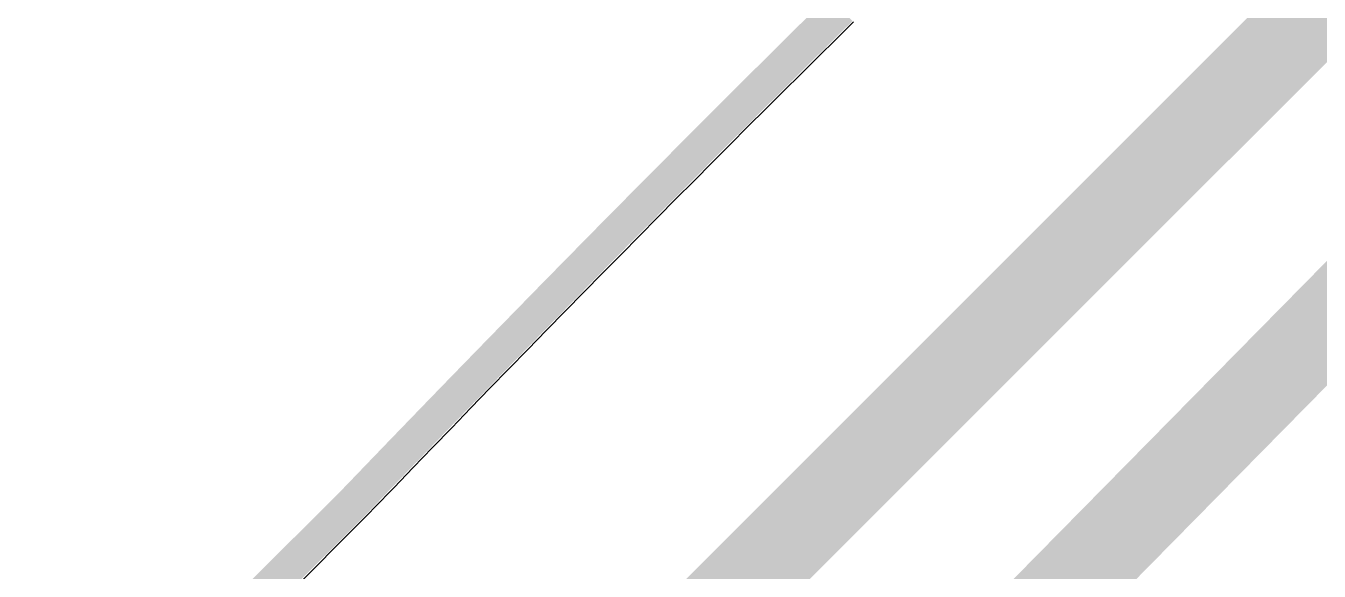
# Model space of a CAD drawing. Header units: inches. Extents: x -176 to 148, y -32 to 86.
# Drawn here: x -6.291 to -2.538, y -10.508 to -8.925 of the extents above; entities that cross this region are included whole.
import ezdxf

# ---------------------------------------------------------------- set-up
doc = ezdxf.new("R2010")
doc.units = ezdxf.units.IN
for name, color, linetype in [('Board Shape', 56, 'Continuous'), ('Bottom Layer', 5, 'Continuous'), ('Top 3D Body', 216, 'Continuous'), ('Top Layer', 1, 'Continuous')]:
    doc.layers.add(name, color=color, linetype=linetype)

# ---------------------------------------------------------------- blocks, each defined once
blk = doc.blocks.new('CHERRY_CPG151101S11_361')
at = {"layer": 'Top 3D Body'}
blk.add_lwpolyline([(10.16, -5.715, 0.254, 0.254, 0), (-8.89, -5.715, 0.254, 0.254, 0)], format="xyseb", dxfattribs=at)

msp = doc.modelspace()

# ---------------------------------------------------------------- linework, layer by layer
at = {"layer": 'Board Shape'}
for points in [[(-3.978, -8.9245, 0.1, 0.1, 0), (-3.9275, -8.8747, 0.1, 0.1, 0)], [(-3.978, -8.9245, 0.1, 0.1, 0), (-3.9275, -8.8747, 0.1, 0.1, 0)], [(-3.978, -8.9245, 0.1, 0.1, 0), (-3.9275, -8.8747, 0.1, 0.1, 0)], [(-3.978, -8.9245, 0.1, 0.1, 0), (-3.9275, -8.8747, 0.1, 0.1, 0)], [(-3.978, -8.9245, 0.1, 0.1, 0), (-3.9275, -8.8747, 0.1, 0.1, 0)], [(-4.0287, -8.9747, 0.1, 0.1, 0), (-3.978, -8.9245, 0.1, 0.1, 0)], [(-4.0287, -8.9747, 0.1, 0.1, 0), (-3.978, -8.9245, 0.1, 0.1, 0)], [(-4.0287, -8.9747, 0.1, 0.1, 0), (-3.978, -8.9245, 0.1, 0.1, 0)], [(-4.0287, -8.9747, 0.1, 0.1, 0), (-3.978, -8.9245, 0.1, 0.1, 0)], [(-4.0287, -8.9747, 0.1, 0.1, 0), (-3.978, -8.9245, 0.1, 0.1, 0)], [(-4.0797, -9.0252, 0.1, 0.1, 0), (-4.0287, -8.9747, 0.1, 0.1, 0)], [(-4.0797, -9.0252, 0.1, 0.1, 0), (-4.0287, -8.9747, 0.1, 0.1, 0)], [(-4.0797, -9.0252, 0.1, 0.1, 0), (-4.0287, -8.9747, 0.1, 0.1, 0)], [(-4.0797, -9.0252, 0.1, 0.1, 0), (-4.0287, -8.9747, 0.1, 0.1, 0)], [(-4.0797, -9.0252, 0.1, 0.1, 0), (-4.0287, -8.9747, 0.1, 0.1, 0)], [(-4.1309, -9.0762, 0.1, 0.1, 0), (-4.0797, -9.0252, 0.1, 0.1, 0)], [(-4.1309, -9.0762, 0.1, 0.1, 0), (-4.0797, -9.0252, 0.1, 0.1, 0)], [(-4.1309, -9.0762, 0.1, 0.1, 0), (-4.0797, -9.0252, 0.1, 0.1, 0)], [(-4.1309, -9.0762, 0.1, 0.1, 0), (-4.0797, -9.0252, 0.1, 0.1, 0)], [(-4.1309, -9.0762, 0.1, 0.1, 0), (-4.0797, -9.0252, 0.1, 0.1, 0)], [(-4.1824, -9.1274, 0.1, 0.1, 0), (-4.1309, -9.0762, 0.1, 0.1, 0)], [(-4.1824, -9.1274, 0.1, 0.1, 0), (-4.1309, -9.0762, 0.1, 0.1, 0)], [(-4.1824, -9.1274, 0.1, 0.1, 0), (-4.1309, -9.0762, 0.1, 0.1, 0)], [(-4.1824, -9.1274, 0.1, 0.1, 0), (-4.1309, -9.0762, 0.1, 0.1, 0)], [(-4.1824, -9.1274, 0.1, 0.1, 0), (-4.1309, -9.0762, 0.1, 0.1, 0)], [(-4.2341, -9.179, 0.1, 0.1, 0), (-4.1824, -9.1274, 0.1, 0.1, 0)], [(-4.2341, -9.179, 0.1, 0.1, 0), (-4.1824, -9.1274, 0.1, 0.1, 0)], [(-4.2341, -9.179, 0.1, 0.1, 0), (-4.1824, -9.1274, 0.1, 0.1, 0)], [(-4.2341, -9.179, 0.1, 0.1, 0), (-4.1824, -9.1274, 0.1, 0.1, 0)], [(-4.2341, -9.179, 0.1, 0.1, 0), (-4.1824, -9.1274, 0.1, 0.1, 0)], [(-4.286, -9.231, 0.1, 0.1, 0), (-4.2341, -9.179, 0.1, 0.1, 0)], [(-4.286, -9.231, 0.1, 0.1, 0), (-4.2341, -9.179, 0.1, 0.1, 0)], [(-4.286, -9.231, 0.1, 0.1, 0), (-4.2341, -9.179, 0.1, 0.1, 0)], [(-4.286, -9.231, 0.1, 0.1, 0), (-4.2341, -9.179, 0.1, 0.1, 0)], [(-4.286, -9.231, 0.1, 0.1, 0), (-4.2341, -9.179, 0.1, 0.1, 0)], [(-4.3382, -9.2833, 0.1, 0.1, 0), (-4.286, -9.231, 0.1, 0.1, 0)], [(-4.3382, -9.2833, 0.1, 0.1, 0), (-4.286, -9.231, 0.1, 0.1, 0)], [(-4.3382, -9.2833, 0.1, 0.1, 0), (-4.286, -9.231, 0.1, 0.1, 0)], [(-4.3382, -9.2833, 0.1, 0.1, 0), (-4.286, -9.231, 0.1, 0.1, 0)], [(-4.3382, -9.2833, 0.1, 0.1, 0), (-4.286, -9.231, 0.1, 0.1, 0)], [(-4.3906, -9.336, 0.1, 0.1, 0), (-4.3382, -9.2833, 0.1, 0.1, 0)], [(-4.3906, -9.336, 0.1, 0.1, 0), (-4.3382, -9.2833, 0.1, 0.1, 0)], [(-4.3906, -9.336, 0.1, 0.1, 0), (-4.3382, -9.2833, 0.1, 0.1, 0)], [(-4.3906, -9.336, 0.1, 0.1, 0), (-4.3382, -9.2833, 0.1, 0.1, 0)], [(-4.3906, -9.336, 0.1, 0.1, 0), (-4.3382, -9.2833, 0.1, 0.1, 0)], [(-4.4433, -9.389, 0.1, 0.1, 0), (-4.3906, -9.336, 0.1, 0.1, 0)], [(-4.4433, -9.389, 0.1, 0.1, 0), (-4.3906, -9.336, 0.1, 0.1, 0)], [(-4.4433, -9.389, 0.1, 0.1, 0), (-4.3906, -9.336, 0.1, 0.1, 0)], [(-4.4433, -9.389, 0.1, 0.1, 0), (-4.3906, -9.336, 0.1, 0.1, 0)], [(-4.4433, -9.389, 0.1, 0.1, 0), (-4.3906, -9.336, 0.1, 0.1, 0)], [(-4.4962, -9.4424, 0.1, 0.1, 0), (-4.4433, -9.389, 0.1, 0.1, 0)], [(-4.4962, -9.4424, 0.1, 0.1, 0), (-4.4433, -9.389, 0.1, 0.1, 0)], [(-4.4962, -9.4424, 0.1, 0.1, 0), (-4.4433, -9.389, 0.1, 0.1, 0)], [(-4.4962, -9.4424, 0.1, 0.1, 0), (-4.4433, -9.389, 0.1, 0.1, 0)], [(-4.4962, -9.4424, 0.1, 0.1, 0), (-4.4433, -9.389, 0.1, 0.1, 0)], [(-4.5494, -9.4961, 0.1, 0.1, 0), (-4.4962, -9.4424, 0.1, 0.1, 0)], [(-4.5494, -9.4961, 0.1, 0.1, 0), (-4.4962, -9.4424, 0.1, 0.1, 0)], [(-4.5494, -9.4961, 0.1, 0.1, 0), (-4.4962, -9.4424, 0.1, 0.1, 0)], [(-4.5494, -9.4961, 0.1, 0.1, 0), (-4.4962, -9.4424, 0.1, 0.1, 0)], [(-4.5494, -9.4961, 0.1, 0.1, 0), (-4.4962, -9.4424, 0.1, 0.1, 0)], [(-4.6028, -9.5502, 0.1, 0.1, 0), (-4.5494, -9.4961, 0.1, 0.1, 0)], [(-4.6028, -9.5502, 0.1, 0.1, 0), (-4.5494, -9.4961, 0.1, 0.1, 0)], [(-4.6028, -9.5502, 0.1, 0.1, 0), (-4.5494, -9.4961, 0.1, 0.1, 0)], [(-4.6028, -9.5502, 0.1, 0.1, 0), (-4.5494, -9.4961, 0.1, 0.1, 0)], [(-4.6028, -9.5502, 0.1, 0.1, 0), (-4.5494, -9.4961, 0.1, 0.1, 0)], [(-4.6564, -9.6047, 0.1, 0.1, 0), (-4.6028, -9.5502, 0.1, 0.1, 0)], [(-4.6564, -9.6047, 0.1, 0.1, 0), (-4.6028, -9.5502, 0.1, 0.1, 0)], [(-4.6564, -9.6047, 0.1, 0.1, 0), (-4.6028, -9.5502, 0.1, 0.1, 0)], [(-4.6564, -9.6047, 0.1, 0.1, 0), (-4.6028, -9.5502, 0.1, 0.1, 0)], [(-4.6564, -9.6047, 0.1, 0.1, 0), (-4.6028, -9.5502, 0.1, 0.1, 0)], [(-4.7103, -9.6595, 0.1, 0.1, 0), (-4.6564, -9.6047, 0.1, 0.1, 0)], [(-4.7103, -9.6595, 0.1, 0.1, 0), (-4.6564, -9.6047, 0.1, 0.1, 0)], [(-4.7103, -9.6595, 0.1, 0.1, 0), (-4.6564, -9.6047, 0.1, 0.1, 0)], [(-4.7103, -9.6595, 0.1, 0.1, 0), (-4.6564, -9.6047, 0.1, 0.1, 0)], [(-4.7103, -9.6595, 0.1, 0.1, 0), (-4.6564, -9.6047, 0.1, 0.1, 0)], [(-4.7645, -9.7147, 0.1, 0.1, 0), (-4.7103, -9.6595, 0.1, 0.1, 0)], [(-4.7645, -9.7147, 0.1, 0.1, 0), (-4.7103, -9.6595, 0.1, 0.1, 0)], [(-4.7645, -9.7147, 0.1, 0.1, 0), (-4.7103, -9.6595, 0.1, 0.1, 0)], [(-4.7645, -9.7147, 0.1, 0.1, 0), (-4.7103, -9.6595, 0.1, 0.1, 0)], [(-4.7645, -9.7147, 0.1, 0.1, 0), (-4.7103, -9.6595, 0.1, 0.1, 0)], [(-4.8188, -9.7703, 0.1, 0.1, 0), (-4.7645, -9.7147, 0.1, 0.1, 0)], [(-4.8188, -9.7703, 0.1, 0.1, 0), (-4.7645, -9.7147, 0.1, 0.1, 0)], [(-4.8188, -9.7703, 0.1, 0.1, 0), (-4.7645, -9.7147, 0.1, 0.1, 0)], [(-4.8188, -9.7703, 0.1, 0.1, 0), (-4.7645, -9.7147, 0.1, 0.1, 0)], [(-4.8188, -9.7703, 0.1, 0.1, 0), (-4.7645, -9.7147, 0.1, 0.1, 0)], [(-4.8734, -9.8262, 0.1, 0.1, 0), (-4.8188, -9.7703, 0.1, 0.1, 0)], [(-4.8734, -9.8262, 0.1, 0.1, 0), (-4.8188, -9.7703, 0.1, 0.1, 0)], [(-4.8734, -9.8262, 0.1, 0.1, 0), (-4.8188, -9.7703, 0.1, 0.1, 0)], [(-4.8734, -9.8262, 0.1, 0.1, 0), (-4.8188, -9.7703, 0.1, 0.1, 0)], [(-4.8734, -9.8262, 0.1, 0.1, 0), (-4.8188, -9.7703, 0.1, 0.1, 0)], [(-4.9283, -9.8825, 0.1, 0.1, 0), (-4.8734, -9.8262, 0.1, 0.1, 0)], [(-4.9283, -9.8825, 0.1, 0.1, 0), (-4.8734, -9.8262, 0.1, 0.1, 0)], [(-4.9283, -9.8825, 0.1, 0.1, 0), (-4.8734, -9.8262, 0.1, 0.1, 0)], [(-4.9283, -9.8825, 0.1, 0.1, 0), (-4.8734, -9.8262, 0.1, 0.1, 0)], [(-4.9283, -9.8825, 0.1, 0.1, 0), (-4.8734, -9.8262, 0.1, 0.1, 0)], [(-4.9834, -9.9391, 0.1, 0.1, 0), (-4.9283, -9.8825, 0.1, 0.1, 0)], [(-4.9834, -9.9391, 0.1, 0.1, 0), (-4.9283, -9.8825, 0.1, 0.1, 0)], [(-4.9834, -9.9391, 0.1, 0.1, 0), (-4.9283, -9.8825, 0.1, 0.1, 0)], [(-4.9834, -9.9391, 0.1, 0.1, 0), (-4.9283, -9.8825, 0.1, 0.1, 0)], [(-4.9834, -9.9391, 0.1, 0.1, 0), (-4.9283, -9.8825, 0.1, 0.1, 0)], [(-5.0388, -9.9961, 0.1, 0.1, 0), (-4.9834, -9.9391, 0.1, 0.1, 0)], [(-5.0388, -9.9961, 0.1, 0.1, 0), (-4.9834, -9.9391, 0.1, 0.1, 0)], [(-5.0388, -9.9961, 0.1, 0.1, 0), (-4.9834, -9.9391, 0.1, 0.1, 0)], [(-5.0388, -9.9961, 0.1, 0.1, 0), (-4.9834, -9.9391, 0.1, 0.1, 0)], [(-5.0388, -9.9961, 0.1, 0.1, 0), (-4.9834, -9.9391, 0.1, 0.1, 0)], [(-5.0944, -10.0535, 0.1, 0.1, 0), (-5.0388, -9.9961, 0.1, 0.1, 0)], [(-5.0944, -10.0535, 0.1, 0.1, 0), (-5.0388, -9.9961, 0.1, 0.1, 0)], [(-5.0944, -10.0535, 0.1, 0.1, 0), (-5.0388, -9.9961, 0.1, 0.1, 0)], [(-5.0944, -10.0535, 0.1, 0.1, 0), (-5.0388, -9.9961, 0.1, 0.1, 0)], [(-5.0944, -10.0535, 0.1, 0.1, 0), (-5.0388, -9.9961, 0.1, 0.1, 0)], [(-5.1502, -10.1112, 0.1, 0.1, 0), (-5.0944, -10.0535, 0.1, 0.1, 0)], [(-5.1502, -10.1112, 0.1, 0.1, 0), (-5.0944, -10.0535, 0.1, 0.1, 0)], [(-5.1502, -10.1112, 0.1, 0.1, 0), (-5.0944, -10.0535, 0.1, 0.1, 0)], [(-5.1502, -10.1112, 0.1, 0.1, 0), (-5.0944, -10.0535, 0.1, 0.1, 0)], [(-5.1502, -10.1112, 0.1, 0.1, 0), (-5.0944, -10.0535, 0.1, 0.1, 0)], [(-5.2063, -10.1693, 0.1, 0.1, 0), (-5.1502, -10.1112, 0.1, 0.1, 0)], [(-5.2063, -10.1693, 0.1, 0.1, 0), (-5.1502, -10.1112, 0.1, 0.1, 0)], [(-5.2063, -10.1693, 0.1, 0.1, 0), (-5.1502, -10.1112, 0.1, 0.1, 0)], [(-5.2063, -10.1693, 0.1, 0.1, 0), (-5.1502, -10.1112, 0.1, 0.1, 0)], [(-5.2063, -10.1693, 0.1, 0.1, 0), (-5.1502, -10.1112, 0.1, 0.1, 0)], [(-5.2626, -10.2278, 0.1, 0.1, 0), (-5.2063, -10.1693, 0.1, 0.1, 0)], [(-5.2626, -10.2278, 0.1, 0.1, 0), (-5.2063, -10.1693, 0.1, 0.1, 0)], [(-5.2626, -10.2278, 0.1, 0.1, 0), (-5.2063, -10.1693, 0.1, 0.1, 0)], [(-5.2626, -10.2278, 0.1, 0.1, 0), (-5.2063, -10.1693, 0.1, 0.1, 0)], [(-5.2626, -10.2278, 0.1, 0.1, 0), (-5.2063, -10.1693, 0.1, 0.1, 0)], [(-5.3192, -10.2867, 0.1, 0.1, 0), (-5.2626, -10.2278, 0.1, 0.1, 0)], [(-5.3192, -10.2867, 0.1, 0.1, 0), (-5.2626, -10.2278, 0.1, 0.1, 0)], [(-5.3192, -10.2867, 0.1, 0.1, 0), (-5.2626, -10.2278, 0.1, 0.1, 0)], [(-5.3192, -10.2867, 0.1, 0.1, 0), (-5.2626, -10.2278, 0.1, 0.1, 0)], [(-5.3192, -10.2867, 0.1, 0.1, 0), (-5.2626, -10.2278, 0.1, 0.1, 0)], [(-5.3339, -10.3019, 0.1, 0.1, 0), (-5.3192, -10.2867, 0.1, 0.1, 0)], [(-5.3339, -10.3019, 0.1, 0.1, 0), (-5.3192, -10.2867, 0.1, 0.1, 0)], [(-5.3339, -10.3019, 0.1, 0.1, 0), (-5.3192, -10.2867, 0.1, 0.1, 0)], [(-5.3339, -10.3019, 0.1, 0.1, 0), (-5.3192, -10.2867, 0.1, 0.1, 0)], [(-5.3339, -10.3019, 0.1, 0.1, 0), (-5.3192, -10.2867, 0.1, 0.1, 0)], [(-12.2093, -17.1774, 0.1, 0.1, 0), (-5.3339, -10.3019, 0.1, 0.1, 0)], [(-12.2093, -17.1774, 0.1, 0.1, 0), (-5.3339, -10.3019, 0.1, 0.1, 0)], [(-12.2093, -17.1774, 0.1, 0.1, 0), (-5.3339, -10.3019, 0.1, 0.1, 0)], [(-12.2093, -17.1774, 0.1, 0.1, 0), (-5.3339, -10.3019, 0.1, 0.1, 0)], [(-12.2093, -17.1774, 0.1, 0.1, 0), (-5.3339, -10.3019, 0.1, 0.1, 0)]]:
    msp.add_lwpolyline(points, format="xyseb", dxfattribs=at)
for points in [[(-4.003, -8.9245, 0.05, 0.05, 1), (-3.953, -8.9245, 0.05, 0.05, 1)], [(-4.003, -8.9245, 0.05, 0.05, 1), (-3.953, -8.9245, 0.05, 0.05, 1)], [(-4.003, -8.9245, 0.05, 0.05, 1), (-3.953, -8.9245, 0.05, 0.05, 1)], [(-4.003, -8.9245, 0.05, 0.05, 1), (-3.953, -8.9245, 0.05, 0.05, 1)], [(-4.003, -8.9245, 0.05, 0.05, 1), (-3.953, -8.9245, 0.05, 0.05, 1)], [(-4.003, -8.9245, 0.05, 0.05, 1), (-3.953, -8.9245, 0.05, 0.05, 1)], [(-4.003, -8.9245, 0.05, 0.05, 1), (-3.953, -8.9245, 0.05, 0.05, 1)], [(-4.003, -8.9245, 0.05, 0.05, 1), (-3.953, -8.9245, 0.05, 0.05, 1)], [(-4.003, -8.9245, 0.05, 0.05, 1), (-3.953, -8.9245, 0.05, 0.05, 1)], [(-4.003, -8.9245, 0.05, 0.05, 1), (-3.953, -8.9245, 0.05, 0.05, 1)], [(-4.0537, -8.9747, 0.05, 0.05, 1), (-4.0038, -8.9747, 0.05, 0.05, 1)], [(-4.0537, -8.9747, 0.05, 0.05, 1), (-4.0038, -8.9747, 0.05, 0.05, 1)], [(-4.0537, -8.9747, 0.05, 0.05, 1), (-4.0038, -8.9747, 0.05, 0.05, 1)], [(-4.0537, -8.9747, 0.05, 0.05, 1), (-4.0038, -8.9747, 0.05, 0.05, 1)], [(-4.0537, -8.9747, 0.05, 0.05, 1), (-4.0038, -8.9747, 0.05, 0.05, 1)], [(-4.0537, -8.9747, 0.05, 0.05, 1), (-4.0038, -8.9747, 0.05, 0.05, 1)], [(-4.0537, -8.9747, 0.05, 0.05, 1), (-4.0038, -8.9747, 0.05, 0.05, 1)], [(-4.0537, -8.9747, 0.05, 0.05, 1), (-4.0038, -8.9747, 0.05, 0.05, 1)], [(-4.0537, -8.9747, 0.05, 0.05, 1), (-4.0038, -8.9747, 0.05, 0.05, 1)], [(-4.0537, -8.9747, 0.05, 0.05, 1), (-4.0038, -8.9747, 0.05, 0.05, 1)], [(-4.1047, -9.0252, 0.05, 0.05, 1), (-4.0547, -9.0252, 0.05, 0.05, 1)], [(-4.1047, -9.0252, 0.05, 0.05, 1), (-4.0547, -9.0252, 0.05, 0.05, 1)], [(-4.1047, -9.0252, 0.05, 0.05, 1), (-4.0547, -9.0252, 0.05, 0.05, 1)], [(-4.1047, -9.0252, 0.05, 0.05, 1), (-4.0547, -9.0252, 0.05, 0.05, 1)], [(-4.1047, -9.0252, 0.05, 0.05, 1), (-4.0547, -9.0252, 0.05, 0.05, 1)], [(-4.1047, -9.0252, 0.05, 0.05, 1), (-4.0547, -9.0252, 0.05, 0.05, 1)], [(-4.1047, -9.0252, 0.05, 0.05, 1), (-4.0547, -9.0252, 0.05, 0.05, 1)], [(-4.1047, -9.0252, 0.05, 0.05, 1), (-4.0547, -9.0252, 0.05, 0.05, 1)], [(-4.1047, -9.0252, 0.05, 0.05, 1), (-4.0547, -9.0252, 0.05, 0.05, 1)], [(-4.1047, -9.0252, 0.05, 0.05, 1), (-4.0547, -9.0252, 0.05, 0.05, 1)], [(-4.1559, -9.0762, 0.05, 0.05, 1), (-4.1059, -9.0762, 0.05, 0.05, 1)], [(-4.1559, -9.0762, 0.05, 0.05, 1), (-4.1059, -9.0762, 0.05, 0.05, 1)], [(-4.1559, -9.0762, 0.05, 0.05, 1), (-4.1059, -9.0762, 0.05, 0.05, 1)], [(-4.1559, -9.0762, 0.05, 0.05, 1), (-4.1059, -9.0762, 0.05, 0.05, 1)], [(-4.1559, -9.0762, 0.05, 0.05, 1), (-4.1059, -9.0762, 0.05, 0.05, 1)], [(-4.1559, -9.0762, 0.05, 0.05, 1), (-4.1059, -9.0762, 0.05, 0.05, 1)], [(-4.1559, -9.0762, 0.05, 0.05, 1), (-4.1059, -9.0762, 0.05, 0.05, 1)], [(-4.1559, -9.0762, 0.05, 0.05, 1), (-4.1059, -9.0762, 0.05, 0.05, 1)], [(-4.1559, -9.0762, 0.05, 0.05, 1), (-4.1059, -9.0762, 0.05, 0.05, 1)], [(-4.1559, -9.0762, 0.05, 0.05, 1), (-4.1059, -9.0762, 0.05, 0.05, 1)], [(-4.2074, -9.1274, 0.05, 0.05, 1), (-4.1574, -9.1274, 0.05, 0.05, 1)], [(-4.2074, -9.1274, 0.05, 0.05, 1), (-4.1574, -9.1274, 0.05, 0.05, 1)], [(-4.2074, -9.1274, 0.05, 0.05, 1), (-4.1574, -9.1274, 0.05, 0.05, 1)], [(-4.2074, -9.1274, 0.05, 0.05, 1), (-4.1574, -9.1274, 0.05, 0.05, 1)], [(-4.2074, -9.1274, 0.05, 0.05, 1), (-4.1574, -9.1274, 0.05, 0.05, 1)], [(-4.2074, -9.1274, 0.05, 0.05, 1), (-4.1574, -9.1274, 0.05, 0.05, 1)], [(-4.2074, -9.1274, 0.05, 0.05, 1), (-4.1574, -9.1274, 0.05, 0.05, 1)], [(-4.2074, -9.1274, 0.05, 0.05, 1), (-4.1574, -9.1274, 0.05, 0.05, 1)], [(-4.2074, -9.1274, 0.05, 0.05, 1), (-4.1574, -9.1274, 0.05, 0.05, 1)], [(-4.2074, -9.1274, 0.05, 0.05, 1), (-4.1574, -9.1274, 0.05, 0.05, 1)], [(-4.2591, -9.179, 0.05, 0.05, 1), (-4.2091, -9.179, 0.05, 0.05, 1)], [(-4.2591, -9.179, 0.05, 0.05, 1), (-4.2091, -9.179, 0.05, 0.05, 1)], [(-4.2591, -9.179, 0.05, 0.05, 1), (-4.2091, -9.179, 0.05, 0.05, 1)], [(-4.2591, -9.179, 0.05, 0.05, 1), (-4.2091, -9.179, 0.05, 0.05, 1)], [(-4.2591, -9.179, 0.05, 0.05, 1), (-4.2091, -9.179, 0.05, 0.05, 1)], [(-4.2591, -9.179, 0.05, 0.05, 1), (-4.2091, -9.179, 0.05, 0.05, 1)], [(-4.2591, -9.179, 0.05, 0.05, 1), (-4.2091, -9.179, 0.05, 0.05, 1)], [(-4.2591, -9.179, 0.05, 0.05, 1), (-4.2091, -9.179, 0.05, 0.05, 1)], [(-4.2591, -9.179, 0.05, 0.05, 1), (-4.2091, -9.179, 0.05, 0.05, 1)], [(-4.2591, -9.179, 0.05, 0.05, 1), (-4.2091, -9.179, 0.05, 0.05, 1)], [(-4.311, -9.231, 0.05, 0.05, 1), (-4.261, -9.231, 0.05, 0.05, 1)], [(-4.311, -9.231, 0.05, 0.05, 1), (-4.261, -9.231, 0.05, 0.05, 1)], [(-4.311, -9.231, 0.05, 0.05, 1), (-4.261, -9.231, 0.05, 0.05, 1)], [(-4.311, -9.231, 0.05, 0.05, 1), (-4.261, -9.231, 0.05, 0.05, 1)], [(-4.311, -9.231, 0.05, 0.05, 1), (-4.261, -9.231, 0.05, 0.05, 1)], [(-4.311, -9.231, 0.05, 0.05, 1), (-4.261, -9.231, 0.05, 0.05, 1)], [(-4.311, -9.231, 0.05, 0.05, 1), (-4.261, -9.231, 0.05, 0.05, 1)], [(-4.311, -9.231, 0.05, 0.05, 1), (-4.261, -9.231, 0.05, 0.05, 1)], [(-4.311, -9.231, 0.05, 0.05, 1), (-4.261, -9.231, 0.05, 0.05, 1)], [(-4.311, -9.231, 0.05, 0.05, 1), (-4.261, -9.231, 0.05, 0.05, 1)], [(-4.3632, -9.2833, 0.05, 0.05, 1), (-4.3132, -9.2833, 0.05, 0.05, 1)], [(-4.3632, -9.2833, 0.05, 0.05, 1), (-4.3132, -9.2833, 0.05, 0.05, 1)], [(-4.3632, -9.2833, 0.05, 0.05, 1), (-4.3132, -9.2833, 0.05, 0.05, 1)], [(-4.3632, -9.2833, 0.05, 0.05, 1), (-4.3132, -9.2833, 0.05, 0.05, 1)], [(-4.3632, -9.2833, 0.05, 0.05, 1), (-4.3132, -9.2833, 0.05, 0.05, 1)], [(-4.3632, -9.2833, 0.05, 0.05, 1), (-4.3132, -9.2833, 0.05, 0.05, 1)], [(-4.3632, -9.2833, 0.05, 0.05, 1), (-4.3132, -9.2833, 0.05, 0.05, 1)], [(-4.3632, -9.2833, 0.05, 0.05, 1), (-4.3132, -9.2833, 0.05, 0.05, 1)], [(-4.3632, -9.2833, 0.05, 0.05, 1), (-4.3132, -9.2833, 0.05, 0.05, 1)], [(-4.3632, -9.2833, 0.05, 0.05, 1), (-4.3132, -9.2833, 0.05, 0.05, 1)], [(-4.4156, -9.336, 0.05, 0.05, 1), (-4.3656, -9.336, 0.05, 0.05, 1)], [(-4.4156, -9.336, 0.05, 0.05, 1), (-4.3656, -9.336, 0.05, 0.05, 1)], [(-4.4156, -9.336, 0.05, 0.05, 1), (-4.3656, -9.336, 0.05, 0.05, 1)], [(-4.4156, -9.336, 0.05, 0.05, 1), (-4.3656, -9.336, 0.05, 0.05, 1)], [(-4.4156, -9.336, 0.05, 0.05, 1), (-4.3656, -9.336, 0.05, 0.05, 1)], [(-4.4156, -9.336, 0.05, 0.05, 1), (-4.3656, -9.336, 0.05, 0.05, 1)], [(-4.4156, -9.336, 0.05, 0.05, 1), (-4.3656, -9.336, 0.05, 0.05, 1)], [(-4.4156, -9.336, 0.05, 0.05, 1), (-4.3656, -9.336, 0.05, 0.05, 1)], [(-4.4156, -9.336, 0.05, 0.05, 1), (-4.3656, -9.336, 0.05, 0.05, 1)], [(-4.4156, -9.336, 0.05, 0.05, 1), (-4.3656, -9.336, 0.05, 0.05, 1)], [(-4.4683, -9.389, 0.05, 0.05, 1), (-4.4183, -9.389, 0.05, 0.05, 1)], [(-4.4683, -9.389, 0.05, 0.05, 1), (-4.4183, -9.389, 0.05, 0.05, 1)], [(-4.4683, -9.389, 0.05, 0.05, 1), (-4.4183, -9.389, 0.05, 0.05, 1)], [(-4.4683, -9.389, 0.05, 0.05, 1), (-4.4183, -9.389, 0.05, 0.05, 1)], [(-4.4683, -9.389, 0.05, 0.05, 1), (-4.4183, -9.389, 0.05, 0.05, 1)], [(-4.4683, -9.389, 0.05, 0.05, 1), (-4.4183, -9.389, 0.05, 0.05, 1)], [(-4.4683, -9.389, 0.05, 0.05, 1), (-4.4183, -9.389, 0.05, 0.05, 1)], [(-4.4683, -9.389, 0.05, 0.05, 1), (-4.4183, -9.389, 0.05, 0.05, 1)], [(-4.4683, -9.389, 0.05, 0.05, 1), (-4.4183, -9.389, 0.05, 0.05, 1)], [(-4.4683, -9.389, 0.05, 0.05, 1), (-4.4183, -9.389, 0.05, 0.05, 1)], [(-4.5212, -9.4424, 0.05, 0.05, 1), (-4.4712, -9.4424, 0.05, 0.05, 1)], [(-4.5212, -9.4424, 0.05, 0.05, 1), (-4.4712, -9.4424, 0.05, 0.05, 1)], [(-4.5212, -9.4424, 0.05, 0.05, 1), (-4.4712, -9.4424, 0.05, 0.05, 1)], [(-4.5212, -9.4424, 0.05, 0.05, 1), (-4.4712, -9.4424, 0.05, 0.05, 1)], [(-4.5212, -9.4424, 0.05, 0.05, 1), (-4.4712, -9.4424, 0.05, 0.05, 1)], [(-4.5212, -9.4424, 0.05, 0.05, 1), (-4.4712, -9.4424, 0.05, 0.05, 1)], [(-4.5212, -9.4424, 0.05, 0.05, 1), (-4.4712, -9.4424, 0.05, 0.05, 1)], [(-4.5212, -9.4424, 0.05, 0.05, 1), (-4.4712, -9.4424, 0.05, 0.05, 1)], [(-4.5212, -9.4424, 0.05, 0.05, 1), (-4.4712, -9.4424, 0.05, 0.05, 1)], [(-4.5212, -9.4424, 0.05, 0.05, 1), (-4.4712, -9.4424, 0.05, 0.05, 1)], [(-4.5744, -9.4961, 0.05, 0.05, 1), (-4.5244, -9.4961, 0.05, 0.05, 1)], [(-4.5744, -9.4961, 0.05, 0.05, 1), (-4.5244, -9.4961, 0.05, 0.05, 1)], [(-4.5744, -9.4961, 0.05, 0.05, 1), (-4.5244, -9.4961, 0.05, 0.05, 1)], [(-4.5744, -9.4961, 0.05, 0.05, 1), (-4.5244, -9.4961, 0.05, 0.05, 1)], [(-4.5744, -9.4961, 0.05, 0.05, 1), (-4.5244, -9.4961, 0.05, 0.05, 1)], [(-4.5744, -9.4961, 0.05, 0.05, 1), (-4.5244, -9.4961, 0.05, 0.05, 1)], [(-4.5744, -9.4961, 0.05, 0.05, 1), (-4.5244, -9.4961, 0.05, 0.05, 1)], [(-4.5744, -9.4961, 0.05, 0.05, 1), (-4.5244, -9.4961, 0.05, 0.05, 1)], [(-4.5744, -9.4961, 0.05, 0.05, 1), (-4.5244, -9.4961, 0.05, 0.05, 1)], [(-4.5744, -9.4961, 0.05, 0.05, 1), (-4.5244, -9.4961, 0.05, 0.05, 1)], [(-4.6278, -9.5502, 0.05, 0.05, 1), (-4.5778, -9.5502, 0.05, 0.05, 1)], [(-4.6278, -9.5502, 0.05, 0.05, 1), (-4.5778, -9.5502, 0.05, 0.05, 1)], [(-4.6278, -9.5502, 0.05, 0.05, 1), (-4.5778, -9.5502, 0.05, 0.05, 1)], [(-4.6278, -9.5502, 0.05, 0.05, 1), (-4.5778, -9.5502, 0.05, 0.05, 1)], [(-4.6278, -9.5502, 0.05, 0.05, 1), (-4.5778, -9.5502, 0.05, 0.05, 1)], [(-4.6278, -9.5502, 0.05, 0.05, 1), (-4.5778, -9.5502, 0.05, 0.05, 1)], [(-4.6278, -9.5502, 0.05, 0.05, 1), (-4.5778, -9.5502, 0.05, 0.05, 1)], [(-4.6278, -9.5502, 0.05, 0.05, 1), (-4.5778, -9.5502, 0.05, 0.05, 1)], [(-4.6278, -9.5502, 0.05, 0.05, 1), (-4.5778, -9.5502, 0.05, 0.05, 1)], [(-4.6278, -9.5502, 0.05, 0.05, 1), (-4.5778, -9.5502, 0.05, 0.05, 1)], [(-4.6814, -9.6047, 0.05, 0.05, 1), (-4.6314, -9.6047, 0.05, 0.05, 1)], [(-4.6814, -9.6047, 0.05, 0.05, 1), (-4.6314, -9.6047, 0.05, 0.05, 1)], [(-4.6814, -9.6047, 0.05, 0.05, 1), (-4.6314, -9.6047, 0.05, 0.05, 1)], [(-4.6814, -9.6047, 0.05, 0.05, 1), (-4.6314, -9.6047, 0.05, 0.05, 1)], [(-4.6814, -9.6047, 0.05, 0.05, 1), (-4.6314, -9.6047, 0.05, 0.05, 1)], [(-4.6814, -9.6047, 0.05, 0.05, 1), (-4.6314, -9.6047, 0.05, 0.05, 1)], [(-4.6814, -9.6047, 0.05, 0.05, 1), (-4.6314, -9.6047, 0.05, 0.05, 1)], [(-4.6814, -9.6047, 0.05, 0.05, 1), (-4.6314, -9.6047, 0.05, 0.05, 1)], [(-4.6814, -9.6047, 0.05, 0.05, 1), (-4.6314, -9.6047, 0.05, 0.05, 1)], [(-4.6814, -9.6047, 0.05, 0.05, 1), (-4.6314, -9.6047, 0.05, 0.05, 1)], [(-4.7353, -9.6595, 0.05, 0.05, 1), (-4.6853, -9.6595, 0.05, 0.05, 1)], [(-4.7353, -9.6595, 0.05, 0.05, 1), (-4.6853, -9.6595, 0.05, 0.05, 1)], [(-4.7353, -9.6595, 0.05, 0.05, 1), (-4.6853, -9.6595, 0.05, 0.05, 1)], [(-4.7353, -9.6595, 0.05, 0.05, 1), (-4.6853, -9.6595, 0.05, 0.05, 1)], [(-4.7353, -9.6595, 0.05, 0.05, 1), (-4.6853, -9.6595, 0.05, 0.05, 1)], [(-4.7353, -9.6595, 0.05, 0.05, 1), (-4.6853, -9.6595, 0.05, 0.05, 1)], [(-4.7353, -9.6595, 0.05, 0.05, 1), (-4.6853, -9.6595, 0.05, 0.05, 1)], [(-4.7353, -9.6595, 0.05, 0.05, 1), (-4.6853, -9.6595, 0.05, 0.05, 1)], [(-4.7353, -9.6595, 0.05, 0.05, 1), (-4.6853, -9.6595, 0.05, 0.05, 1)], [(-4.7353, -9.6595, 0.05, 0.05, 1), (-4.6853, -9.6595, 0.05, 0.05, 1)], [(-4.7895, -9.7147, 0.05, 0.05, 1), (-4.7395, -9.7147, 0.05, 0.05, 1)], [(-4.7895, -9.7147, 0.05, 0.05, 1), (-4.7395, -9.7147, 0.05, 0.05, 1)], [(-4.7895, -9.7147, 0.05, 0.05, 1), (-4.7395, -9.7147, 0.05, 0.05, 1)], [(-4.7895, -9.7147, 0.05, 0.05, 1), (-4.7395, -9.7147, 0.05, 0.05, 1)], [(-4.7895, -9.7147, 0.05, 0.05, 1), (-4.7395, -9.7147, 0.05, 0.05, 1)], [(-4.7895, -9.7147, 0.05, 0.05, 1), (-4.7395, -9.7147, 0.05, 0.05, 1)], [(-4.7895, -9.7147, 0.05, 0.05, 1), (-4.7395, -9.7147, 0.05, 0.05, 1)], [(-4.7895, -9.7147, 0.05, 0.05, 1), (-4.7395, -9.7147, 0.05, 0.05, 1)], [(-4.7895, -9.7147, 0.05, 0.05, 1), (-4.7395, -9.7147, 0.05, 0.05, 1)], [(-4.7895, -9.7147, 0.05, 0.05, 1), (-4.7395, -9.7147, 0.05, 0.05, 1)], [(-4.8438, -9.7703, 0.05, 0.05, 1), (-4.7938, -9.7703, 0.05, 0.05, 1)], [(-4.8438, -9.7703, 0.05, 0.05, 1), (-4.7938, -9.7703, 0.05, 0.05, 1)], [(-4.8438, -9.7703, 0.05, 0.05, 1), (-4.7938, -9.7703, 0.05, 0.05, 1)], [(-4.8438, -9.7703, 0.05, 0.05, 1), (-4.7938, -9.7703, 0.05, 0.05, 1)], [(-4.8438, -9.7703, 0.05, 0.05, 1), (-4.7938, -9.7703, 0.05, 0.05, 1)], [(-4.8438, -9.7703, 0.05, 0.05, 1), (-4.7938, -9.7703, 0.05, 0.05, 1)], [(-4.8438, -9.7703, 0.05, 0.05, 1), (-4.7938, -9.7703, 0.05, 0.05, 1)], [(-4.8438, -9.7703, 0.05, 0.05, 1), (-4.7938, -9.7703, 0.05, 0.05, 1)], [(-4.8438, -9.7703, 0.05, 0.05, 1), (-4.7938, -9.7703, 0.05, 0.05, 1)], [(-4.8438, -9.7703, 0.05, 0.05, 1), (-4.7938, -9.7703, 0.05, 0.05, 1)], [(-4.8984, -9.8262, 0.05, 0.05, 1), (-4.8484, -9.8262, 0.05, 0.05, 1)], [(-4.8984, -9.8262, 0.05, 0.05, 1), (-4.8484, -9.8262, 0.05, 0.05, 1)], [(-4.8984, -9.8262, 0.05, 0.05, 1), (-4.8484, -9.8262, 0.05, 0.05, 1)], [(-4.8984, -9.8262, 0.05, 0.05, 1), (-4.8484, -9.8262, 0.05, 0.05, 1)], [(-4.8984, -9.8262, 0.05, 0.05, 1), (-4.8484, -9.8262, 0.05, 0.05, 1)], [(-4.8984, -9.8262, 0.05, 0.05, 1), (-4.8484, -9.8262, 0.05, 0.05, 1)], [(-4.8984, -9.8262, 0.05, 0.05, 1), (-4.8484, -9.8262, 0.05, 0.05, 1)], [(-4.8984, -9.8262, 0.05, 0.05, 1), (-4.8484, -9.8262, 0.05, 0.05, 1)], [(-4.8984, -9.8262, 0.05, 0.05, 1), (-4.8484, -9.8262, 0.05, 0.05, 1)], [(-4.8984, -9.8262, 0.05, 0.05, 1), (-4.8484, -9.8262, 0.05, 0.05, 1)], [(-4.9533, -9.8825, 0.05, 0.05, 1), (-4.9033, -9.8825, 0.05, 0.05, 1)], [(-4.9533, -9.8825, 0.05, 0.05, 1), (-4.9033, -9.8825, 0.05, 0.05, 1)], [(-4.9533, -9.8825, 0.05, 0.05, 1), (-4.9033, -9.8825, 0.05, 0.05, 1)], [(-4.9533, -9.8825, 0.05, 0.05, 1), (-4.9033, -9.8825, 0.05, 0.05, 1)], [(-4.9533, -9.8825, 0.05, 0.05, 1), (-4.9033, -9.8825, 0.05, 0.05, 1)], [(-4.9533, -9.8825, 0.05, 0.05, 1), (-4.9033, -9.8825, 0.05, 0.05, 1)], [(-4.9533, -9.8825, 0.05, 0.05, 1), (-4.9033, -9.8825, 0.05, 0.05, 1)], [(-4.9533, -9.8825, 0.05, 0.05, 1), (-4.9033, -9.8825, 0.05, 0.05, 1)], [(-4.9533, -9.8825, 0.05, 0.05, 1), (-4.9033, -9.8825, 0.05, 0.05, 1)], [(-4.9533, -9.8825, 0.05, 0.05, 1), (-4.9033, -9.8825, 0.05, 0.05, 1)], [(-5.0084, -9.9391, 0.05, 0.05, 1), (-4.9584, -9.9391, 0.05, 0.05, 1)], [(-5.0084, -9.9391, 0.05, 0.05, 1), (-4.9584, -9.9391, 0.05, 0.05, 1)], [(-5.0084, -9.9391, 0.05, 0.05, 1), (-4.9584, -9.9391, 0.05, 0.05, 1)], [(-5.0084, -9.9391, 0.05, 0.05, 1), (-4.9584, -9.9391, 0.05, 0.05, 1)], [(-5.0084, -9.9391, 0.05, 0.05, 1), (-4.9584, -9.9391, 0.05, 0.05, 1)], [(-5.0084, -9.9391, 0.05, 0.05, 1), (-4.9584, -9.9391, 0.05, 0.05, 1)], [(-5.0084, -9.9391, 0.05, 0.05, 1), (-4.9584, -9.9391, 0.05, 0.05, 1)], [(-5.0084, -9.9391, 0.05, 0.05, 1), (-4.9584, -9.9391, 0.05, 0.05, 1)], [(-5.0084, -9.9391, 0.05, 0.05, 1), (-4.9584, -9.9391, 0.05, 0.05, 1)], [(-5.0084, -9.9391, 0.05, 0.05, 1), (-4.9584, -9.9391, 0.05, 0.05, 1)], [(-5.0638, -9.9961, 0.05, 0.05, 1), (-5.0138, -9.9961, 0.05, 0.05, 1)], [(-5.0638, -9.9961, 0.05, 0.05, 1), (-5.0138, -9.9961, 0.05, 0.05, 1)], [(-5.0638, -9.9961, 0.05, 0.05, 1), (-5.0138, -9.9961, 0.05, 0.05, 1)], [(-5.0638, -9.9961, 0.05, 0.05, 1), (-5.0138, -9.9961, 0.05, 0.05, 1)], [(-5.0638, -9.9961, 0.05, 0.05, 1), (-5.0138, -9.9961, 0.05, 0.05, 1)], [(-5.0638, -9.9961, 0.05, 0.05, 1), (-5.0138, -9.9961, 0.05, 0.05, 1)], [(-5.0638, -9.9961, 0.05, 0.05, 1), (-5.0138, -9.9961, 0.05, 0.05, 1)], [(-5.0638, -9.9961, 0.05, 0.05, 1), (-5.0138, -9.9961, 0.05, 0.05, 1)], [(-5.0638, -9.9961, 0.05, 0.05, 1), (-5.0138, -9.9961, 0.05, 0.05, 1)], [(-5.0638, -9.9961, 0.05, 0.05, 1), (-5.0138, -9.9961, 0.05, 0.05, 1)], [(-5.1194, -10.0535, 0.05, 0.05, 1), (-5.0694, -10.0535, 0.05, 0.05, 1)], [(-5.1194, -10.0535, 0.05, 0.05, 1), (-5.0694, -10.0535, 0.05, 0.05, 1)], [(-5.1194, -10.0535, 0.05, 0.05, 1), (-5.0694, -10.0535, 0.05, 0.05, 1)], [(-5.1194, -10.0535, 0.05, 0.05, 1), (-5.0694, -10.0535, 0.05, 0.05, 1)], [(-5.1194, -10.0535, 0.05, 0.05, 1), (-5.0694, -10.0535, 0.05, 0.05, 1)], [(-5.1194, -10.0535, 0.05, 0.05, 1), (-5.0694, -10.0535, 0.05, 0.05, 1)], [(-5.1194, -10.0535, 0.05, 0.05, 1), (-5.0694, -10.0535, 0.05, 0.05, 1)], [(-5.1194, -10.0535, 0.05, 0.05, 1), (-5.0694, -10.0535, 0.05, 0.05, 1)], [(-5.1194, -10.0535, 0.05, 0.05, 1), (-5.0694, -10.0535, 0.05, 0.05, 1)], [(-5.1194, -10.0535, 0.05, 0.05, 1), (-5.0694, -10.0535, 0.05, 0.05, 1)], [(-5.1752, -10.1112, 0.05, 0.05, 1), (-5.1252, -10.1112, 0.05, 0.05, 1)], [(-5.1752, -10.1112, 0.05, 0.05, 1), (-5.1252, -10.1112, 0.05, 0.05, 1)], [(-5.1752, -10.1112, 0.05, 0.05, 1), (-5.1252, -10.1112, 0.05, 0.05, 1)], [(-5.1752, -10.1112, 0.05, 0.05, 1), (-5.1252, -10.1112, 0.05, 0.05, 1)], [(-5.1752, -10.1112, 0.05, 0.05, 1), (-5.1252, -10.1112, 0.05, 0.05, 1)], [(-5.1752, -10.1112, 0.05, 0.05, 1), (-5.1252, -10.1112, 0.05, 0.05, 1)], [(-5.1752, -10.1112, 0.05, 0.05, 1), (-5.1252, -10.1112, 0.05, 0.05, 1)], [(-5.1752, -10.1112, 0.05, 0.05, 1), (-5.1252, -10.1112, 0.05, 0.05, 1)], [(-5.1752, -10.1112, 0.05, 0.05, 1), (-5.1252, -10.1112, 0.05, 0.05, 1)], [(-5.1752, -10.1112, 0.05, 0.05, 1), (-5.1252, -10.1112, 0.05, 0.05, 1)], [(-5.2313, -10.1693, 0.05, 0.05, 1), (-5.1813, -10.1693, 0.05, 0.05, 1)], [(-5.2313, -10.1693, 0.05, 0.05, 1), (-5.1813, -10.1693, 0.05, 0.05, 1)], [(-5.2313, -10.1693, 0.05, 0.05, 1), (-5.1813, -10.1693, 0.05, 0.05, 1)], [(-5.2313, -10.1693, 0.05, 0.05, 1), (-5.1813, -10.1693, 0.05, 0.05, 1)], [(-5.2313, -10.1693, 0.05, 0.05, 1), (-5.1813, -10.1693, 0.05, 0.05, 1)], [(-5.2313, -10.1693, 0.05, 0.05, 1), (-5.1813, -10.1693, 0.05, 0.05, 1)], [(-5.2313, -10.1693, 0.05, 0.05, 1), (-5.1813, -10.1693, 0.05, 0.05, 1)], [(-5.2313, -10.1693, 0.05, 0.05, 1), (-5.1813, -10.1693, 0.05, 0.05, 1)], [(-5.2313, -10.1693, 0.05, 0.05, 1), (-5.1813, -10.1693, 0.05, 0.05, 1)], [(-5.2313, -10.1693, 0.05, 0.05, 1), (-5.1813, -10.1693, 0.05, 0.05, 1)], [(-5.2876, -10.2278, 0.05, 0.05, 1), (-5.2376, -10.2278, 0.05, 0.05, 1)], [(-5.2876, -10.2278, 0.05, 0.05, 1), (-5.2376, -10.2278, 0.05, 0.05, 1)], [(-5.2876, -10.2278, 0.05, 0.05, 1), (-5.2376, -10.2278, 0.05, 0.05, 1)], [(-5.2876, -10.2278, 0.05, 0.05, 1), (-5.2376, -10.2278, 0.05, 0.05, 1)], [(-5.2876, -10.2278, 0.05, 0.05, 1), (-5.2376, -10.2278, 0.05, 0.05, 1)], [(-5.2876, -10.2278, 0.05, 0.05, 1), (-5.2376, -10.2278, 0.05, 0.05, 1)], [(-5.2876, -10.2278, 0.05, 0.05, 1), (-5.2376, -10.2278, 0.05, 0.05, 1)], [(-5.2876, -10.2278, 0.05, 0.05, 1), (-5.2376, -10.2278, 0.05, 0.05, 1)], [(-5.2876, -10.2278, 0.05, 0.05, 1), (-5.2376, -10.2278, 0.05, 0.05, 1)], [(-5.2876, -10.2278, 0.05, 0.05, 1), (-5.2376, -10.2278, 0.05, 0.05, 1)], [(-5.3442, -10.2867, 0.05, 0.05, 1), (-5.2942, -10.2867, 0.05, 0.05, 1)], [(-5.3442, -10.2867, 0.05, 0.05, 1), (-5.2942, -10.2867, 0.05, 0.05, 1)], [(-5.3442, -10.2867, 0.05, 0.05, 1), (-5.2942, -10.2867, 0.05, 0.05, 1)], [(-5.3442, -10.2867, 0.05, 0.05, 1), (-5.2942, -10.2867, 0.05, 0.05, 1)], [(-5.3442, -10.2867, 0.05, 0.05, 1), (-5.2942, -10.2867, 0.05, 0.05, 1)], [(-5.3442, -10.2867, 0.05, 0.05, 1), (-5.2942, -10.2867, 0.05, 0.05, 1)], [(-5.3442, -10.2867, 0.05, 0.05, 1), (-5.2942, -10.2867, 0.05, 0.05, 1)], [(-5.3442, -10.2867, 0.05, 0.05, 1), (-5.2942, -10.2867, 0.05, 0.05, 1)], [(-5.3442, -10.2867, 0.05, 0.05, 1), (-5.2942, -10.2867, 0.05, 0.05, 1)], [(-5.3442, -10.2867, 0.05, 0.05, 1), (-5.2942, -10.2867, 0.05, 0.05, 1)], [(-5.3589, -10.3019, 0.05, 0.05, 1), (-5.3089, -10.3019, 0.05, 0.05, 1)], [(-5.3589, -10.3019, 0.05, 0.05, 1), (-5.3089, -10.3019, 0.05, 0.05, 1)], [(-5.3589, -10.3019, 0.05, 0.05, 1), (-5.3089, -10.3019, 0.05, 0.05, 1)], [(-5.3589, -10.3019, 0.05, 0.05, 1), (-5.3089, -10.3019, 0.05, 0.05, 1)], [(-5.3589, -10.3019, 0.05, 0.05, 1), (-5.3089, -10.3019, 0.05, 0.05, 1)], [(-5.3589, -10.3019, 0.05, 0.05, 1), (-5.3089, -10.3019, 0.05, 0.05, 1)], [(-5.3589, -10.3019, 0.05, 0.05, 1), (-5.3089, -10.3019, 0.05, 0.05, 1)], [(-5.3589, -10.3019, 0.05, 0.05, 1), (-5.3089, -10.3019, 0.05, 0.05, 1)], [(-5.3589, -10.3019, 0.05, 0.05, 1), (-5.3089, -10.3019, 0.05, 0.05, 1)], [(-5.3589, -10.3019, 0.05, 0.05, 1), (-5.3089, -10.3019, 0.05, 0.05, 1)]]:
    msp.add_lwpolyline(points, format="xyseb", close=True, dxfattribs=at)
at = {"layer": 'Bottom Layer'}
msp.add_lwpolyline([(-10.6241, -18.0214, 0.254, 0.254, 0), (2.5372, -4.657, 0.254, 0.254, 0)], format="xyseb", dxfattribs=at)
at = {"layer": 'Top Layer'}
for p, q in [((-3.94, -8.963), (-3.8896, -8.9132)), ((-3.9907, -9.0132), (-3.94, -8.963)), ((-3.94, -8.963), (-3.94, -8.963)), ((-4.0416, -9.0637), (-3.9907, -9.0132)), ((-4.0928, -9.1145), (-4.0416, -9.0637)), ((-4.0416, -9.0637), (-4.0416, -9.0637)), ((-4.1442, -9.1657), (-4.0928, -9.1145)), ((-4.1959, -9.2173), (-4.1442, -9.1657)), ((-4.1442, -9.1657), (-4.1442, -9.1657)), ((-4.2478, -9.2692), (-4.1959, -9.2173)), ((-4.1959, -9.2173), (-4.1959, -9.2173)), ((-4.2999, -9.3215), (-4.2478, -9.2692)), ((-4.2478, -9.2692), (-4.2478, -9.2692)), ((-4.3523, -9.3741), (-4.2999, -9.3215)), ((-4.2999, -9.3215), (-4.2999, -9.3215)), ((-4.4049, -9.4271), (-4.3523, -9.3741)), ((-4.3523, -9.3741), (-4.3523, -9.3741)), ((-4.4578, -9.4804), (-4.4049, -9.4271)), ((-4.5109, -9.5341), (-4.4578, -9.4804)), ((-4.5642, -9.5882), (-4.5109, -9.5341)), ((-4.6178, -9.6426), (-4.5642, -9.5882)), ((-4.6717, -9.6975), (-4.6178, -9.6426)), ((-4.7258, -9.7526), (-4.6717, -9.6975)), ((-4.7802, -9.8081), (-4.7258, -9.7526)), ((-4.8347, -9.864), (-4.7802, -9.8081)), ((-4.8895, -9.9202), (-4.8347, -9.864)), ((-4.9446, -9.9768), (-4.8895, -9.9202)), ((-4.9999, -10.0338), (-4.9446, -9.9768)), ((-5.0555, -10.0911), (-4.9999, -10.0338)), ((-5.1113, -10.1488), (-5.0555, -10.0911)), ((-5.1673, -10.2069), (-5.1113, -10.1488)), ((-5.2236, -10.2653), (-5.1673, -10.2069)), ((-5.2802, -10.3242), (-5.2236, -10.2653)), ((-12.1708, -17.2154), (-5.2956, -10.3402)), ((-5.2956, -10.3402), (-5.2954, -10.3397)), ((-5.2954, -10.3397), (-5.2948, -10.3394)), ((-5.2948, -10.3394), (-5.2802, -10.3242))]:
    msp.add_line(p, q, dxfattribs=at)

# ---------------------------------------------------------------- block references
at = {"rotation": 225}
msp.add_blockref('CHERRY_CPG151101S11_361', (-0.1701, -14.5869), dxfattribs=at)

doc.saveas('drawing.dxf')
